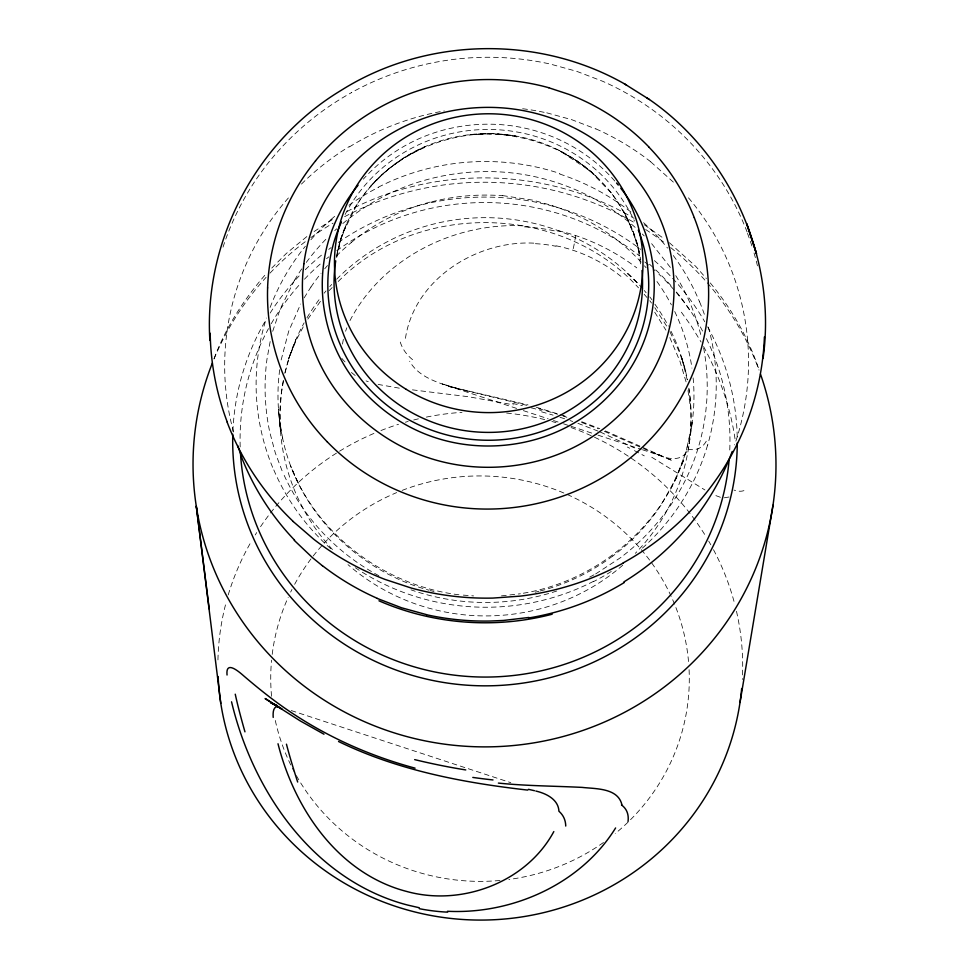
<?xml version="1.0" encoding="UTF-8"?>
<svg xmlns="http://www.w3.org/2000/svg" width="969" height="969" viewBox="0 0 969 969"><rect width="100%" height="100%" fill="white"/><g stroke="black" fill="none" stroke-linecap="round" stroke-linejoin="round"><path stroke-width="0.73" stroke-dasharray="4.84 3.63" d="M279.629 369.722L278.6 379.569A213.858 207.354 3.9 0 0 282.73 438.751C297.907 511.62 357.876 570.983 429.073 590.218M405.442 338.338C414.332 278.915 477.62 239.537 535.227 243.231M342.493 344.092L343.426 338.92M283.42 380.987L281.276 393.729L279.968 412.358L280.465 431.011L278.466 409.293L280.465 431.011M336.727 257.415L341.754 235.479L346.26 224.554L338.884 245.702L336.74 255.598M281.155 359.947L288.689 331.265L300.656 304.048M270.157 341.536L266.959 359.281A228.926 221.635 0.1 0 0 269.879 432.634L275.329 453.02L282.827 472.787M336.618 256.93L341.754 235.479L356.81 204.713L354.218 208.723C371.139 181.554 395.594 159.34 425.088 146.622L404.824 157.244L386.425 170.677L370.303 186.617L371.842 184.849C407.695 145.98 463.23 127.157 515.326 135.926L492.397 133.637L469.371 134.691C514.939 130.476 562.674 144.599 596.177 176.334L578.541 161.932L558.895 150.231L590.097 170.956L611.415 193.122L610.858 192.383C624.012 210.891 635.531 231.191 639.54 253.817L633.338 232.294L623.891 211.92L626.907 217.322L637.626 244.806L640.788 265.591M272.701 331.313L280.404 308.505L294.564 280.138M285.128 372.532L289.247 357.258L295.836 339.731L288.738 358.554L296.199 340.204L304.145 325.16M345.582 331.228L346.841 327.776M288.738 358.554L289.247 357.258M214.064 358.639C225.85 327.11 244.467 298.513 266.584 273.27M671.19 488.134L684.199 458.846L676.641 477.305L660.931 505.212M675.659 479.243L686.197 451.445L692.29 422.363L688.402 449.095C691.394 429.231 692.036 408.894 688.862 389.017M349.979 320.594C382.295 258.105 454.849 222.022 524.084 225.886M676.641 477.305C647.861 538.122 588.304 582.926 521.819 593.464M304.169 297.871L310.916 286.994M307.839 319.104L320.993 300.56M271.78 268.062L286.315 253.478L307.96 235.661M329.121 290.615L332.149 287.587M338.217 281.507C417.639 200.389 562.48 203.623 638.51 287.841M342.82 223.56C367.639 202.715 397.084 187.489 428.431 179.241A224.869 218.025 0.9 0 1 493.221 171.646C545.668 172.93 597.449 193.34 636.403 228.514M351.166 242.553C374.567 223.185 402.28 209.147 431.726 201.685M620.996 557.369L595.148 574.266M612.783 555.988C591.151 572.231 566.356 584.234 540.157 590.981M314.101 231.543L333.917 218.582M346.987 211.545C435.372 164.221 548.018 167.092 634.101 218.352M729.063 497L723.77 497.896M535.215 592.204L538.921 591.284M501.433 595.887L520.377 593.767M463.339 595.123L473.575 595.923M502.645 195.605L532.889 200.159L552.487 205.622M412.443 389.853L468.826 396.781L513.413 404.848M399.313 388.169L378.14 384.427M458.943 594.784C385.02 585.845 317.178 535.13 290.325 465.29L299.373 485.469M555.976 245.787C579.728 250.45 602.028 261.351 620.935 276.371M526.785 405.321L448.514 386.352L528.044 404.921M467.724 391.137L448.514 386.352M558.229 230.707C586.717 237.223 613.522 250.268 636.778 267.868M546.77 112.828L571.746 119.684L595.874 128.95M430.309 590.533L434.003 591.502M536.208 407.21L568.355 417.167M541.526 411.801L553.081 415.132M538.558 408.543L557.587 414.26M720.439 497.303L714.419 495.074M560.021 417.288L564.636 418.778A76.224 5.705 -71.8 0 0 563.268 415.822M563.05 416.028L566.877 417.288M516.61 408.409L442.203 383.966C429.642 379.594 416.331 373.392 409.657 361.219M523.321 410.614L548.103 418.753M553.469 420.51L558.12 422.036M563.522 423.816L569.566 425.803M570.995 426.275L596.759 434.73M597.982 435.142L641.127 449.313M642.495 449.761L661.161 455.89C670.16 459.875 684.126 460.784 687.675 449.168A515.072 84.485 62.9 0 0 707.261 439.223M291.245 710.556L510.784 782.673M570.026 420.558L572.667 421.479M366.052 380.902L368.244 381.677M577.912 423.32L597.873 431.035M581.545 422.423L598.248 428.855M581.715 421.721L599.775 428.649M605.334 430.914L639.867 446.091M604.377 431.362L639.988 447M600.259 432.029L634.356 447.92M643.513 448.586L672.619 460.796L642.617 447.351M651.749 457.247L704.923 489.963M644.167 224.638L664.71 239.137M355.199 375.487L351.093 372.229M669.409 242.734L695.73 266.378L706.389 278.539M650.829 161.932L674.969 183.577M642.29 234.038L644.215 235.903M651.64 243.667L670.681 267.819M710.265 282.948C731.68 308.748 748.746 338.472 759.224 370.364M644.167 294.285L647.001 297.507M681.377 312.2L691.369 326.153L701.12 342.069M649.824 300.729L651.483 303.043M654.802 307.682L667.108 326.795M654.741 312.224L665.945 330.175M675.756 275.644C687.396 294.406 695.96 315.034 701.181 336.473M669.942 331.725L679.499 352.292L685.749 371.066L681.449 356.81L687.396 380.526M703.591 346.527C719.325 375.815 730.711 407.634 735.265 440.629M669.845 337.636L679.972 361.364L686.318 382.707M282.694 438.751L279.387 419.177M688.002 390.531L690.57 408.276M703.651 348.077C712.978 397.811 703.906 450.864 677.658 494.238A228.684 221.501 1.9 0 1 620.959 557.332M689.08 669.688A209.292 202.715 1.2 0 1 615.23 833.558M603.493 842.497A209.292 202.715 1.2 0 1 508.882 879.477M499.98 880.47A209.292 202.715 1.2 0 1 275.014 719.192M271.55 696.287A209.292 202.715 1.2 0 1 271.574 660.143M272.204 654.39A209.292 202.715 1.2 0 1 288.193 597.34M290.664 592.071A209.292 202.715 1.2 0 1 291.948 589.467M294.649 584.307A209.292 202.715 1.2 0 1 396.648 492.603M402.159 490.387A209.292 202.715 1.2 0 1 688.608 662.469M736.476 611.269A262.405 254.169 1.2 0 1 742.327 679.463M217.94 659.913A262.405 254.169 1.2 0 1 226.322 601.64M228.224 594.918A262.405 254.169 1.2 0 1 251.589 540.993M255.21 534.961A262.405 254.169 1.2 0 1 256.7 532.575M260.552 526.688A262.405 254.169 1.2 0 1 375.633 432.695M380.938 430.539A262.405 254.169 1.2 0 1 398.513 424.289M405.393 422.218A262.405 254.169 1.2 0 1 408.155 421.442M413.727 419.977A262.405 254.169 1.2 0 1 419.311 418.62M426.348 417.106A262.405 254.169 1.2 0 1 461.995 412.334M506.617 413.06A262.405 254.169 1.2 0 1 546.298 420.001M551.858 421.479A262.405 254.169 1.2 0 1 556.012 422.654M571.044 427.547A262.405 254.169 1.2 0 1 705.807 536.281M708.702 541.114A262.405 254.169 1.2 0 1 710.798 544.772M713.499 549.714A262.405 254.169 1.2 0 1 734.817 604.474M232.899 431.338A252.291 244.37 1.2 0 1 266.305 319.322M270.133 313.084A252.291 244.37 1.2 0 1 300.075 274.978M305.259 269.733A252.291 244.37 1.2 0 1 322.907 253.987M328.721 249.408A252.291 244.37 1.2 0 1 331.095 247.616M338.326 242.432A252.291 244.37 1.2 0 1 640.642 249.348M654.402 260.613A252.291 244.37 1.2 0 1 704.766 321.769M707.661 326.868A252.291 244.37 1.2 0 1 737.264 439.962M706.449 338.641A244.951 237.26 1.2 0 1 729.633 452.462M240.191 446.915A244.951 237.26 1.2 0 1 268.474 328.636M271.259 323.67A244.951 237.26 1.2 0 1 300.608 283.408M304.496 279.205A244.951 237.26 1.2 0 1 322.144 262.393M326.541 258.699A244.951 237.26 1.2 0 1 328.77 256.882M336.764 250.753A244.951 237.26 1.2 0 1 639.552 255.925M649.509 264.222A244.951 237.26 1.2 0 1 671.796 286.545M676.423 291.996A244.951 237.26 1.2 0 1 702.561 331.047M688.898 388.181A205.573 199.117 1.2 0 1 635.337 553.311M622.752 565.218A205.573 199.117 1.2 0 1 347.992 564.636M332.452 549.532A205.573 199.117 1.2 0 1 283.36 380.308M284.813 373.344A205.573 199.117 1.2 0 1 304.109 322.859M306.943 317.88A205.573 199.117 1.2 0 1 320.594 297.677M324.167 293.171A205.573 199.117 1.2 0 1 326.008 290.954M329.775 286.606A205.573 199.117 1.2 0 1 331.701 284.462M336.667 279.242A205.573 199.117 1.2 0 1 639.528 285.116M644.288 290.53A205.573 199.117 1.2 0 1 646.141 292.747M654.887 304.169A205.573 199.117 1.2 0 1 668.416 326.141M671.02 331.241A205.573 199.117 1.2 0 1 687.445 379.763M214.016 359.014A291.475 282.318 1.2 0 1 266.051 277.376M270.036 273.101A291.475 282.318 1.2 0 1 306.119 241.051M310.855 237.587A291.475 282.318 1.2 0 1 333.057 223.149M344.637 216.681A291.475 282.318 1.2 0 1 634.332 222.591M645.645 229.52A291.475 282.318 1.2 0 1 666.078 243.946M670.681 247.592A291.475 282.318 1.2 0 1 759.054 370.134M294.552 280.126A228.781 221.586 0.4 0 1 301.686 268.934M306.301 262.417A228.781 221.586 0.4 0 1 327.062 238.071M334.753 230.622A228.781 221.586 0.4 0 1 336.727 228.817M593.924 574.835A219.902 212.865 1 0 1 587.965 577.984M556.812 590.993A219.902 212.865 1 0 1 411.038 589.855M378.831 575.695A219.902 212.865 1 0 1 283.009 472.715M693.126 377.91A207.972 201.152 -2.3 0 1 679.378 470.05M552.451 205.731A207.972 201.152 -2.3 0 1 641.103 262.115M644.47 265.845A207.972 201.152 -2.3 0 1 646.117 267.735M656.958 281.531A207.972 201.152 -2.3 0 1 671.372 304.86M674.715 311.509A207.972 201.152 -2.3 0 1 691.963 368.099M431.762 201.806A211.896 204.592 2.1 0 1 502.632 195.738M310.952 287.018A213.87 207.184 3.3 0 1 321.078 273.21M324.712 268.788A213.87 207.184 3.3 0 1 327.522 265.542M336.34 256.143A213.87 207.184 3.3 0 1 351.202 242.613M660.967 505.237A213.471 206.736 -0.8 0 1 612.832 556.049M595.911 128.877A259.183 252.933 -1.4 0 1 650.865 161.884M688.474 197.821A262.744 255.901 0.6 0 1 732.285 272.362A268.934 261.315 4.7 0 1 734.611 444.868M233.553 432.004A268.922 259.547 -1.9 0 1 289.646 196.525M301.456 184.074A268.922 259.547 -1.9 0 1 349.131 146.634M349.337 146.949A262.769 254.92 -2.7 0 1 444.335 110.914M522.666 108.734A259.232 252.812 -1.3 0 1 546.758 112.901M559.707 174.045A229.835 221.61 2.4 0 1 631.207 212.235M643.573 222.676A229.835 221.61 2.4 0 1 667.556 248.088M673.298 255.525A229.835 221.61 2.4 0 1 699.57 301.819M378.334 187.174A229.81 222.24 3 0 1 559.9 173.512M699.594 301.819A231.24 223.451 0.1 0 1 705.032 316.33M708.339 327.098A231.24 223.451 0.1 0 1 714.298 356.011A228.418 220.847 -1.8 0 1 716.188 389.647A231.01 223.355 -2.6 0 1 707.612 445.134M707.588 445.122A228.539 220.92 -3.6 0 1 695.609 476.796A230.997 223.318 -3.4 0 1 665.085 524.568A228.43 220.993 -2.6 0 1 641.224 549.193M611.282 571.48A231.252 223.9 -1.9 0 1 593.767 581.485M593.646 581.267A229.883 222.991 -0.7 0 1 355.357 567.749M330.732 548.708A229.883 222.991 -0.7 0 1 272.701 467.288M272.604 467.324A231.252 224.493 2.4 0 1 257.996 412.806A228.393 221.55 4.4 0 1 256.179 379.024A230.997 224.057 5.2 0 1 264.803 323.452A228.551 221.707 6.2 0 1 266.427 318.05M270.157 307.391A228.551 221.707 6.2 0 1 276.771 291.778A231.01 224.057 6 0 1 305.368 246.259M310.892 239.755A228.43 221.453 5.1 0 1 331.071 219.588M331.01 219.527A231.24 224.021 4.3 0 1 336.449 214.876M348.949 205.271A231.24 224.021 4.3 0 1 378.419 187.344M336.631 255.61A154.253 149.408 1.2 0 1 490.362 133.601A154.253 149.408 1.2 0 1 640.679 259.934M345.121 214.488A160.442 155.403 1.2 0 1 491.84 129.495A160.442 155.403 1.2 0 1 634.501 221.114M747.099 231.954A277.606 269.031 1.2 0 0 681.546 133.867A273.5 265.082 1.1 0 0 661.003 116.171A276.298 267.832 1 0 0 602.464 81.19L576.785 71.355L550.235 64.051A276.335 267.832 1 0 0 495.607 57.365A273.44 265.009 1 0 0 454.461 59.303A277.631 268.922 0.8 0 0 351.468 92.576M747.511 233.372A280.937 272.18 1.5 0 1 751.896 245.932M754.052 252.982A280.937 272.18 1.5 0 1 757.77 267.214M223.027 247.119A280.937 272.035 0.9 0 1 351.493 92.624M614.794 181.009A169.054 163.725 1.2 0 0 578.069 149.807C555.104 135.43 528.626 126.806 501.627 124.698A169.054 163.737 1.2 0 0 444.977 129.676C424.071 135.042 404.243 144.526 386.994 157.499A170.374 165.033 1.3 0 0 363.314 179.144M412.588 359.656A524.011 134.279 -26.4 0 1 399.943 340.979M535.397 243.691A100.534 62.416 21.2 0 1 556.012 246.271M575.501 235.54A76.224 5.705 -71.8 0 1 572.873 250.232M512.492 403.431A147.215 39.123 16.9 0 1 522.4 405.66M531.109 407.792A147.215 39.123 16.9 0 1 541.453 410.517M345.061 361.897A437.964 108.564 -29.3 0 1 340.41 356.338M524.29 226.831A153.199 108.722 22.1 0 1 558.156 231.688M627.197 273.561A140.323 81.735 23.3 0 1 643.876 289.84M649.751 296.877A140.323 81.735 23.3 0 1 651.895 299.687M644.833 262.005A187.78 126.782 24 0 1 649 265.433M653.033 268.885A187.78 126.782 24 0 1 654.996 270.617M658.956 274.251A187.78 126.782 24 0 1 660.931 276.129M664.782 279.92A187.78 126.782 24 0 1 689.831 310.468M743.926 490.617A435.905 66.8 65.7 0 1 733.993 490.072M627.343 447.036A179.41 27.75 21.2 0 1 629.729 448.235M634.404 450.633A179.41 27.75 21.2 0 1 644.276 455.854M458.688 388.872L442.203 383.966L458.688 388.872M661.161 455.89L655.262 453.662L661.161 455.89"/><path stroke-width="1.45" d="M763.051 358.494C776.908 259.91 731.413 156.082 649.436 99.541L647.038 98.026M740.001 702.489L772.996 505.188M553.82 831.584C526.385 882.505 461.256 906.754 406.277 891.347A81.638 47.687 21.3 0 1 396.03 888.258C333.615 866.674 293.655 805.59 278.006 743.756M615.606 827.95C580.879 884.031 512.347 914.494 447.484 911.272M552.173 614.213C495.026 629.172 433.107 624.46 378.952 600.804M528.965 617.459L503.529 620.451L490.665 621.02A260.055 249.941 3.2 0 1 426.421 614.709M278.43 706.595C272.749 706.05 272.943 713.559 273.21 717.411M498.393 783.085C526.228 785.968 554.232 785.992 582.151 787.397C595.62 788.936 617.883 787.797 621.904 804.706M527.814 790.098C462.916 782.71 397.678 770.343 338.532 741.491M528.456 789.323L534.5 790.704M419.298 907.747L407.731 905.082A136.035 94.465 22.3 0 1 393.293 900.758C307.439 871.155 251.892 787.312 231.543 701.81M426.445 614.612L401.481 607.757L377.353 598.491M415.107 768.163C372.98 756.801 332.415 739.286 295.799 715.51C277.655 703.869 260.758 690.449 244.394 676.459C239.549 672.22 225.45 659.55 227.049 675.018M535.845 791.043C545.983 793.369 558.41 799.328 558.931 811.259A524.011 98.656 -25.9 0 1 565.726 826.048M548.769 87.755L569.191 94.465A219.091 211.957 1.7 0 1 648.758 146.828M276.868 705.347L270.593 702.658L281.931 709.054L265.106 698.54L300.16 720.863L323.973 734.211M626.471 85.09L624.436 83.831C538.558 35.017 427.135 37.21 343.135 89.112L340.725 90.614C255.78 141.837 203.696 241.511 209.873 340.458M624.436 83.831L649.436 99.541M322.398 565.751L312.563 557.732L294.273 540.387M293.207 521.54L313.726 539.224A276.613 267.698 1.4 0 0 384.996 579.401L411.122 588.001A276.601 267.735 1.4 0 0 492.894 598.079L520.28 596.117A277.582 268.849 1.6 0 0 623.309 563.013M620.754 188.204C633.617 204.495 643.113 223.403 648.6 243.425A170.374 165.021 1.2 0 1 652.9 306.119C650.199 327.062 643.065 347.362 632.212 365.47A170.58 165.214 1.1 0 1 595.838 407.767C577.185 423.308 555.055 434.548 531.533 440.556A170.059 164.718 1.2 0 1 466.767 444.698C445.268 442.082 424.301 435.202 405.43 424.567A170.059 164.718 1.2 0 1 356.592 383.082C341.657 364.489 331.119 342.445 326.008 319.152A170.58 165.227 1.2 0 1 323.598 264.113C326.323 243.171 333.445 222.858 344.31 204.762A170.374 165.033 1.3 0 1 358.094 185.212M209.219 608.98L196.271 506.145L220.787 703.349M741.673 688.523A262.405 254.169 1.2 0 1 474.435 920.005A262.405 254.169 1.2 0 1 218.122 676.544M737.276 442.869A252.291 244.37 1.2 0 1 480.866 685.798A252.291 244.37 1.2 0 1 232.79 434.245M729.027 460.917A244.951 237.26 1.2 0 1 481.024 677.028A244.951 237.26 1.2 0 1 240.445 452.547M760.52 374.216A291.475 282.318 1.2 0 1 478.747 746.82A291.475 282.318 1.2 0 1 212.393 363.036M732.249 451.421A268.934 261.315 4.7 0 1 623.891 581.897M624.302 582.514A262.756 254.011 4.9 0 1 529.05 617.907M377.401 598.406A260.08 249.748 3.2 0 1 322.447 565.69M294.552 540.145A262.769 252.97 1.7 0 1 241.233 456.326M241.511 456.217A268.922 259.547 -1.9 0 1 237.671 445.534M641.999 270.533A154.253 149.408 1.2 0 1 483.495 432.319A154.253 149.408 1.2 0 1 335.722 260.879M638.329 230.077A160.442 155.403 1.2 0 1 483.979 440.192A160.442 155.403 1.2 0 1 341.439 222.01M548.781 87.719A219.091 211.957 1.7 0 0 463.327 80.96A220.714 213.725 1.9 0 0 381.568 106.42A222.289 215.384 2.4 0 0 315.506 160.854M648.77 146.961A220.702 213.519 1.3 0 1 694.276 217.65M694.264 217.65A222.301 215.179 0.6 0 1 708.521 300.547A223.488 216.366 0 0 1 660.616 427.62A222.289 215.227 0 0 1 594.481 482.041A220.69 213.81 0.4 0 1 512.795 507.623A218.764 212.138 0.7 0 1 397.036 490.193A219.285 212.744 0.7 0 1 327.268 441.84M327.256 441.852A220.69 214.004 1.1 0 1 281.797 370.957A222.289 215.445 1.8 0 1 267.614 287.914M267.601 287.914A223.5 216.572 2.4 0 1 315.543 160.878M764.408 336.946A280.937 272.18 1.5 0 1 623.224 562.868M293.256 521.492A277.594 268.728 1.2 0 1 227.146 422.157M227.267 422.121A280.937 272.035 0.9 0 1 210.176 333.215M616.538 183.02A169.054 163.725 1.2 0 1 618.258 185.067M297.665 782.031A522.751 37.827 65.4 0 1 286.449 744.18M447.714 912.144A147.215 100.11 22 0 1 419.311 908.68M621.48 804.948A437.964 81.045 -28.8 0 1 628.033 821.518M493.003 779.948A191.487 37.355 13.4 0 1 472.799 777.429M465.762 769.931A163.7 37.149 14.5 0 1 414.671 759.623M244.963 731.849A437.976 27.641 68.2 0 1 235.249 694.179M303.854 263.859L302.934 272.652A191.087 185.055 1 0 0 306.616 325.451C312.951 354.448 326.953 381.629 346.66 403.807A190.663 184.619 1.3 0 0 395.582 443.281C416.694 455.2 440.144 462.843 464.199 465.823A190.663 184.643 1.3 0 0 527.766 463.291C557.357 457.271 585.421 443.972 608.641 424.652A191.087 185.103 1.5 0 0 644.615 384.875C661.112 360.347 671.214 331.604 673.479 302.122A190.784 184.813 1.4 0 0 667.677 240.724C661.403 217.831 650.381 196.295 635.555 177.763A189.379 183.492 1.1 0 0 588.655 136.023C562.953 119.974 533.35 110.309 503.141 107.947A189.379 183.468 1.1 0 0 439.781 113.482C416.367 119.441 394.177 130.052 374.846 144.551A190.784 184.776 0.9 0 0 331.822 189.912C316.972 211.981 307.258 237.466 303.854 263.859M756.486 253.684L746.833 223.996L756.486 253.684M406.302 389.381A154.253 149.408 1.2 0 0 642.847 269.382A154.253 149.408 1.2 0 0 417.009 130.815A154.253 149.408 1.2 0 0 406.302 389.381"/></g></svg>
